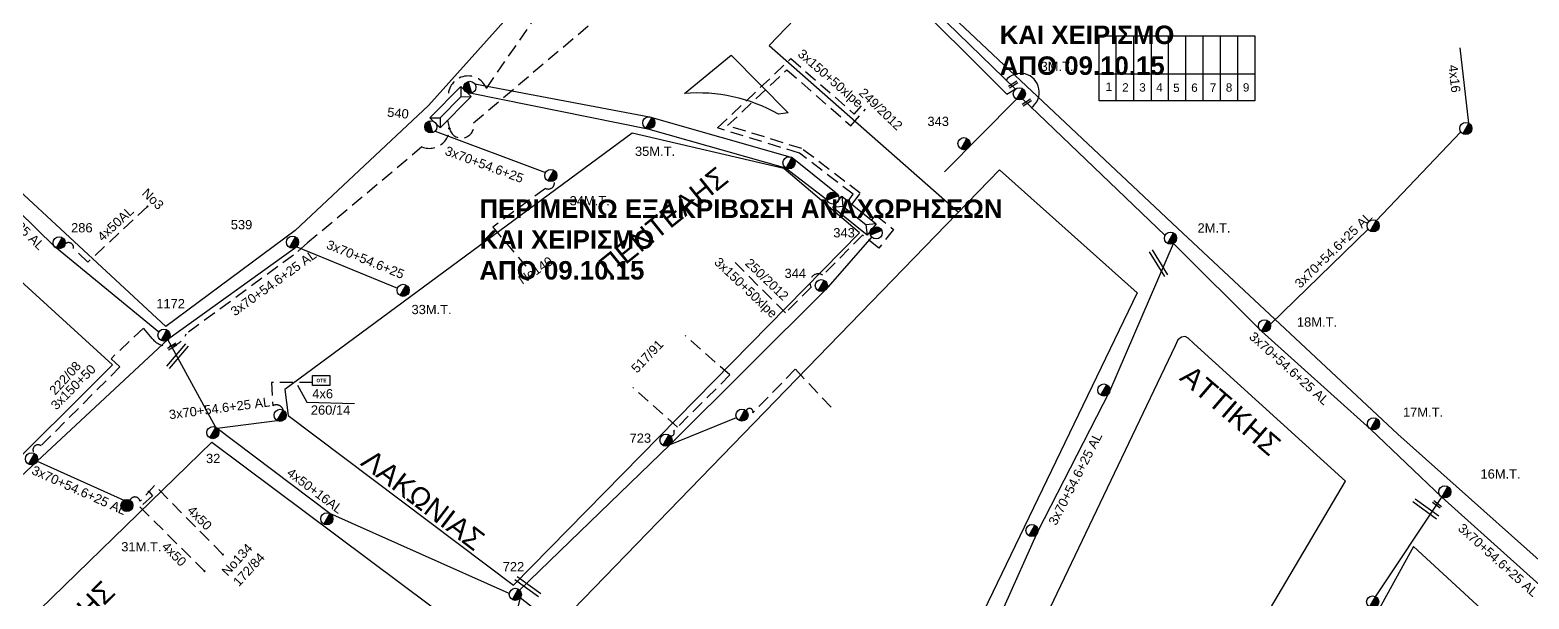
# Model space of a CAD drawing. Header units: millimetres. Extents: x 4998 to 7216, y 1887 to 2914.
# Drawn here: x 6631 to 6923.2, y 2452.7 to 2563.5 of the extents above; entities that cross this region are included whole.
import ezdxf
from ezdxf.enums import TextEntityAlignment as Align

# ---------------------------------------------------------------- set-up
doc = ezdxf.new("R2010")
doc.units = ezdxf.units.MM
doc.linetypes.add('DASHED', pattern=[19.05, 12.7, -6.35])
for name, color, linetype, lineweight in [('3x150+50', 7, 'Continuous', 30), ('3x150+50 XLPE', 7, 'SYN_LINE', 30), ('3x70+54.6+25 AL', 7, 'SYN_LINE', 30), ('4x16', 7, 'Continuous', 30), ('4x50', 7, 'Continuous', 30), ('4x50+16AL', 7, 'Continuous', 30), ('4x50AL', 7, 'Continuous', 30), ('4x6', 7, 'SYN_LINE', 30), ('Υπόβαθρο ΔΕΗ', 7, 'Continuous', 30)]:
    doc.layers.add(name, color=color, linetype=linetype, lineweight=lineweight)
for name, color, linetype in [('3x50+35CU', 7, 'Continuous'), ('Pillar OTE', 7, 'Continuous'), ('text οδών', 7, 'Continuous'), ('text_kalodion', 7, 'Continuous'), ('Άγνωστα', 7, 'Continuous'), ('Επιγραφές - Σχήματα', 7, 'Continuous'), ('Καλώδια ΧΤ   3x150AL+50XLPE', 7, 'DASHED'), ('Καλώδια ΧΤ   4x6CU', 7, 'DASHED'), ('Μηχανική τομή', 7, 'Continuous'), ('Στύλος Ξύλινος', 7, 'Continuous'), ('Στύλος Ξύλινος @ 1', 7, 'Continuous'), ('Στύλος ΦΜ', 7, 'Continuous'), ('Στύλος ΦΜ @ 1', 7, 'Continuous'), ('Συνδέσεις', 7, 'Continuous'), ('Τομή', 7, 'Continuous'), ('ΥΠΟΒΑΘΡΟ ΔΕΗ', 7, 'Continuous'), ('Υποσταθμός εναέριος 2 στύλων', 7, 'Continuous'), ('Υποσταθμός πόλεως', 7, 'Continuous')]:
    doc.layers.add(name, color=color, linetype=linetype)
doc.styles.get("Standard").update_dxf_attribs({"font": 'ARIAL.TTF'})
doc.linetypes.add('SYN_LINE', pattern='A,0.5,-0.0001,["/\\/\\/\\/",Standard,S=0.1,R=0,X=0,Y=-0.05],-0.25', length=0.7501)
doc.dimstyles.new('ISO-25', dxfattribs={"dimtxt": 2.5, "dimasz": 2.5, "dimexe": 1.25, "dimexo": 0.625, "dimtad": 1, "dimtxsty": 'Standard', "dimcen": 2.5, "dimadec": 0, "dimazin": 0, "dimtfac": 1, "dimtmove": 0, "dimatfit": 3, "dimfxl": 1, "dimarcsym": 0})

# ---------------------------------------------------------------- blocks, each defined once
blk = doc.blocks.new('ΥΠΑΡΧΩΝ ΤΣΙΜΕΝΤΕΝΙΟΣ ΣΤΥΛΟΣ')
at = {"layer": 'Στύλος ΦΜ'}
blk.add_hatch(color=7, dxfattribs=at).paths.add_polyline_path([(-1.29, -2.28, 0.574793), (2.62, 0, 0.268822), (1.3, 2.27)])
at = {"layer": 'Στύλος ΦΜ', "color": 7}
blk.add_line((-1.29, -2.28), (1.3, 2.27), dxfattribs=at)
blk.add_circle((0, 0), 2.62, dxfattribs=at)
at = {"layer": 'Στύλος ΦΜ', "flags": 4}
for tag, p in [('ΤΥΠΟΣ', (-4.91, 3.03)), ('ΑΡΙΘΜΟΣ', (-4.68, 8.05))]:
    blk.add_attdef(tag, p, '', height=4, dxfattribs=at)
blk = doc.blocks.new('ΥΠΑΡΧΩΝ ΞΥΛΙΝΟΣ ΣΤΥΛΟΣ')
at = {"layer": 'Στύλος Ξύλινος'}
h = blk.add_hatch(color=7, dxfattribs=at)
h.paths.add_polyline_path([(-2.62, 0, 0.270008), (-1.29, -2.28), (1.3, 2.27, 0.576266)])
h.paths.add_polyline_path([(-1.29, -2.28, 0.574793), (2.62, 0, 0.268822), (1.3, 2.27)])
at = {"layer": 'Στύλος Ξύλινος', "color": 7}
blk.add_line((-1.29, -2.28), (1.3, 2.27), dxfattribs=at)
blk.add_circle((0, 0), 2.62, dxfattribs=at)
at = {"layer": 'Στύλος Ξύλινος', "flags": 4}
for tag, p in [('ΑΡΙΘΜΟΣ', (-4.91, 8.6)), ('ΤΥΠΟΣ', (-4.85, 3.39))]:
    blk.add_attdef(tag, p, '', height=4, dxfattribs=at)
blk = doc.blocks.new('ΤΟΜΗ')
at = {"layer": 'Τομή', "ltscale": 40}
for p, q in [((-5.7, 0), (17.1, 0)), ((-5.7, -2.8), (17.1, -2.8))]:
    blk.add_line(p, q, dxfattribs=at)
blk = doc.blocks.new('_ΣΥΝΔΕΣΗ')
at = {"layer": 'Συνδέσεις', "linetype": 'SYN_LINE', "ltscale": 40}
blk.add_hatch(color=256, dxfattribs=at).paths.add_polyline_path([(0.5, 0, 1), (-0.5, 0, 1)])
at = {"layer": 'Συνδέσεις'}
blk.add_circle((0, 0), 0.5, dxfattribs=at)
blk = doc.blocks.new('ΜΗΧΑΝΙΚΗ ΤΟΜΗ')
at = {"layer": 'Μηχανική τομή', "ltscale": 40}
for p, q in [((-1.9, 0.8), (5.7, 0.8)), ((-1.9, -0.8), (5.7, -0.8))]:
    blk.add_line(p, q, dxfattribs=at)
blk = doc.blocks.new('ΥΠΟΣΤΑΘΜΟΣ ΕΝΑΕΡΙΟΣ ΕΠΙ 2 ΣΤΥΛΩΝ')
at = {"layer": 'Υποσταθμός εναέριος 2 στύλων', "linetype": 'Continuous'}
for points in [[(-11.97, -2.11, 0.574793), (-8.45, -0.07, 0.268822), (-9.64, 1.98)], [(9.68, -2.15, 0.574793), (13.19, -0.1, 0.268822), (12.01, 1.95)]]:
    blk.add_hatch(color=256, dxfattribs=at).paths.add_polyline_path(points)
for p, q in [((-11.97, -2.11), (-9.64, 1.98)), ((9.68, -2.15), (12.01, 1.95))]:
    blk.add_line(p, q, dxfattribs=at)
for centre in [(-10.81, -0.07), (10.84, -0.1)]:
    blk.add_circle(centre, 2.36, dxfattribs=at)
at = {"layer": 'Υποσταθμός πόλεως', "linetype": 'Continuous', "ltscale": 40}
blk.add_lwpolyline([(-8.57, 2.82), (8.57, 2.82), (8.57, -2.82), (-8.57, -2.82)], close=True, dxfattribs=at)
for points in [[(-5.75, 0), (-8.57, 2.82)], [(-8.57, -2.82), (-5.75, 0)], [(-5.75, 0), (5.75, 0)], [(5.75, 0), (8.57, 2.82)], [(8.57, -2.82), (5.75, 0)]]:
    blk.add_lwpolyline(points, dxfattribs=at)
at = {"layer": 'Υποσταθμός εναέριος 2 στύλων', "ltscale": 40, "flags": 1}
for tag, p in [('ΜΕΤΑΣΧΗΜΑΤΙΣΜΟΣ', (14.09, 2.51)), ('ΙΣΧΥΣ', (14.07, -0.28)), ('ΑΡΙΘΜΟΣ', (14.19, -3))]:
    blk.add_attdef(tag, p, '', height=1.8, dxfattribs=at)
blk = doc.blocks.new('PILLAR ΟΤΕ')
at = {"layer": 'Pillar OTE', "ltscale": 40}
blk.add_lwpolyline([(-3.31, 2.02), (3.39, 2.02), (3.39, -1.99), (-3.31, -1.99)], close=True, dxfattribs=at)
at = {"layer": 'Pillar OTE', "insert": (-1.81, 0.71), "char_height": 1.3575, "width": 109.961, "attachment_point": 1}
blk.add_mtext('{\\fArial|b1|i0|c161|p34;OTE}', dxfattribs=at)

msp = doc.modelspace()

# ---------------------------------------------------------------- linework, layer by layer
at = {"layer": '3x150+50', "color": 30, "linetype": 'DASHED', "lineweight": -3, "ltscale": 0.2}
msp.add_lwpolyline([(6712.43, 2545.93, -0.674219), (6707.43, 2540.75), (6685.14, 2522.04), (6682.38, 2519.68), (6661.49, 2504.35, -0.577282), (6654.84, 2503.43), (6653.13, 2505.44), (6646.83, 2499.49), (6648.55, 2497.89), (6633.16, 2482.52, 0.945463), (6631.92, 2481.01, -2.954106)], format="xyb", dxfattribs=at)
at = {"layer": '3x150+50', "color": 27, "linetype": 'DASHED', "lineweight": -3, "ltscale": 0.2}
msp.add_lwpolyline([(6655.32, 2474.79), (6652.47, 2471.71, 0.744834), (6650.51, 2471.91, -17.963671)], format="xyb", dxfattribs=at)
at = {"layer": '3x150+50 XLPE', "linetype": 'DASHED', "lineweight": -3, "ltscale": 0.2}
for points in [[(6790.47, 2530.16), (6791.48, 2531.53), (6780.98, 2539.54), (6765.05, 2544.45), (6779.34, 2557.95), (6791.69, 2547.15), (6793.11, 2548.77)], [(6791.27, 2529.57), (6792.86, 2531.73), (6781.45, 2540.44), (6766.99, 2544.9), (6778.52, 2555.79), (6791.03, 2544.87), (6793.86, 2548.11)]]:
    msp.add_lwpolyline(points, dxfattribs=at)
at = {"layer": '3x50+35CU', "linetype": 'DASHED', "lineweight": -3, "ltscale": 0.2}
msp.add_lwpolyline([(6767.45, 2496.32), (6756.49, 2485.43, -0.78539), (6755.73, 2484.51, -41.908833)], format="xyb", dxfattribs=at)
at = {"layer": '3x70+54.6+25 AL', "color": 6, "linetype": 'SYN_LINE', "lineweight": -3, "ltscale": 20}
for points in [[(6800.77, 2573.78), (6800.36, 2572.08), (6821.44, 2551), (6823.25, 2552.1)], [(6795.08, 2523.22), (6786.15, 2512.95), (6755.81, 2482.76), (6726.46, 2454.39)]]:
    msp.add_lwpolyline(points, dxfattribs=at)
at = {"layer": '3x70+54.6+25 AL', "color": 85, "linetype": 'SYN_LINE', "lineweight": -3, "ltscale": 20}
for points in [[(6823.09, 2551.98), (6800.77, 2573.78)], [(6824.5, 2550.1), (6852.26, 2523.51)], [(6893.41, 2526.38), (6909.92, 2543.66)], [(6872.78, 2506.19), (6891.83, 2524.72)], [(6853.89, 2521.94), (6871.06, 2504.86), (6892.32, 2485.77), (6906.22, 2472.54), (6937.37, 2444.54), (6968.14, 2418.11)]]:
    msp.add_lwpolyline(points, dxfattribs=at)
at = {"layer": '3x70+54.6+25 AL', "color": 7, "linetype": 'SYN_LINE', "lineweight": -3, "ltscale": 20}
for points in [[(6717.07, 2551.23), (6751.46, 2544.3), (6778.27, 2536.69), (6786.36, 2530.51)], [(6717.74, 2553.01), (6751.8, 2546.63), (6779.55, 2538.67), (6788.14, 2531.78)], [(6709.98, 2543.84), (6731.51, 2535.75)], [(6683.01, 2521.31), (6702.67, 2513.25)]]:
    msp.add_lwpolyline(points, dxfattribs=at)
at = {"layer": '3x70+54.6+25 AL', "color": 6, "linetype": 'SYN_LINE', "lineweight": -3, "ltscale": 15}
for points in [[(6823.28, 2550.07), (6809.26, 2535.91)], [(6755.81, 2482.76), (6768.71, 2488.05)]]:
    msp.add_lwpolyline(points, dxfattribs=at)
at = {"layer": '3x70+54.6+25 AL', "color": 30, "linetype": 'SYN_LINE', "lineweight": -3, "ltscale": 20}
msp.add_lwpolyline([(6656.11, 2504.66), (6635.8, 2521.34), (6610.96, 2545.63)], dxfattribs=at)
at = {"layer": '3x70+54.6+25 AL', "color": 27, "linetype": 'SYN_LINE', "lineweight": -3, "ltscale": 20}
for points in [[(6789.83, 2389.98), (6804.68, 2418.82), (6814.37, 2436.48), (6827.49, 2465.85), (6841.5, 2493.19), (6853.89, 2521.94)], [(6683.01, 2521.31), (6657.9, 2503.2), (6632.41, 2479.5), (6596.07, 2445.42)], [(6632.41, 2479.5), (6649.34, 2471.92)]]:
    msp.add_lwpolyline(points, dxfattribs=at)
at = {"layer": '3x70+54.6+25 AL', "color": 5, "linetype": 'SYN_LINE', "lineweight": -3, "ltscale": 8}
msp.add_lwpolyline([(6667.49, 2485.93), (6679.2, 2487.43)], dxfattribs=at)
at = {"layer": '3x70+54.6+25 AL', "color": 1, "linetype": 'SYN_LINE', "lineweight": -3, "ltscale": 20}
msp.add_lwpolyline([(6893.31, 2453.12), (6906.22, 2472.54)], dxfattribs=at)
at = {"layer": '3x70+54.6+25 AL', "color": 5, "linetype": 'SYN_LINE', "lineweight": -3, "ltscale": 20}
msp.add_lwpolyline([(6726.59, 2452.9), (6725.9, 2450.33), (6748.45, 2432.64), (6750.83, 2432.91)], dxfattribs=at)
at = {"layer": '3x70+54.6+25 AL', "color": 62, "linetype": 'SYN_LINE', "lineweight": -3, "ltscale": 20}
msp.add_lwpolyline([(6750.73, 2433.96), (6726.59, 2452.9)], dxfattribs=at)
at = {"layer": '4x16', "color": 85, "linetype": 'SYN_LINE', "lineweight": -3, "ltscale": 17}
msp.add_lwpolyline([(6911.47, 2545.36), (6909.81, 2560.06)], dxfattribs=at)
at = {"layer": '4x50', "color": 6, "linetype": 'DASHED', "lineweight": -3, "ltscale": 0.2}
msp.add_lwpolyline([(6787.18, 2490.03), (6780.19, 2497.43), (6771.92, 2488.92, 1.00913), (6770.63, 2489.33, -1.369397)], format="xyb", dxfattribs=at)
at = {"layer": '4x50', "color": 27, "linetype": 'DASHED', "lineweight": -3, "ltscale": 0.2}
for points in [[(6668.62, 2461.34), (6655.32, 2474.79)], [(6654.2, 2473.58), (6654.89, 2472.78), (6652.45, 2470.61), (6665.04, 2458.08)]]:
    msp.add_lwpolyline(points, dxfattribs=at)
at = {"layer": '4x50+16AL', "color": 5, "linetype": 'Continuous', "lineweight": -3, "ltscale": 0.2}
msp.add_lwpolyline([(6724.45, 2453.76), (6689.46, 2469.32), (6667.25, 2486.11), (6657.9, 2503.2)], dxfattribs=at)
at = {"layer": '4x50AL', "color": 30, "linetype": 'DASHED', "lineweight": -3, "ltscale": 0.2}
msp.add_lwpolyline([(6653.93, 2529.14), (6642.29, 2518.31), (6639.52, 2520.94, 0.708554), (6637.87, 2521.86, 2.811903)], format="xyb", dxfattribs=at)
at = {"layer": '4x6', "color": 5, "linetype": 'DASHED', "lineweight": -3, "ltscale": 0.2}
msp.add_lwpolyline([(6686.09, 2494.86), (6678.09, 2494.86), (6678.37, 2490.31, -0.491319), (6680.37, 2489.48, 3.043922)], format="xyb", dxfattribs=at)
at = {"layer": 'Pillar OTE', "lineweight": -3, "ltscale": 40}
for points in [[(6839.42, 2549.74), (6839.42, 2562.38), (6869.75, 2562.37), (6869.75, 2549.71), (6839.42, 2549.74)], [(6842.75, 2549.73), (6842.75, 2562.38)], [(6846.19, 2549.73), (6846.19, 2562.38)], [(6849.63, 2549.73), (6849.63, 2562.38)], [(6852.92, 2549.72), (6852.92, 2562.38)], [(6856.31, 2549.72), (6856.31, 2562.38)], [(6859.71, 2549.72), (6859.71, 2562.38)], [(6863.04, 2549.71), (6863.04, 2562.37)], [(6866.43, 2549.71), (6866.43, 2562.37)], [(6839.42, 2555.02), (6869.75, 2554.99)]]:
    msp.add_lwpolyline(points, dxfattribs=at)
at = {"layer": 'Καλώδια ΧΤ   3x150AL+50XLPE', "linetype": 'DASHED', "lineweight": -3, "ltscale": 0.2}
for points in [[(6712.58, 2550.09, -0.891683), (6719.99, 2552.16), (6756.29, 2604.78), (6767.28, 2609.81)], [(6733.19, 2534.19, -0.677618), (6731.48, 2532.68), (6721.26, 2525.14), (6727.66, 2517.5)], [(6795.06, 2526.49), (6795.86, 2527.48), (6799.34, 2524.68), (6796.44, 2521.01), (6793.3, 2523.58), (6785.58, 2515.76, 0.815231), (6783.3, 2513.45), (6778.3, 2508.4), (6768.46, 2518.21)]]:
    msp.add_lwpolyline(points, format="xyb", dxfattribs=at)
at = {"layer": 'Καλώδια ΧΤ   3x150AL+50XLPE', "color": 30, "linetype": 'DASHED', "lineweight": -3, "ltscale": 0.2}
msp.add_lwpolyline([(6712.77, 2544.35, 0.997526), (6717.49, 2545.45), (6773.32, 2592.66, 0.466976), (6774.13, 2593.38, 6.166373)], format="xyb", dxfattribs=at)
at = {"layer": 'Καλώδια ΧΤ   4x6CU', "linetype": 'DASHED', "lineweight": -3, "ltscale": 0.2}
for points in [[(6767.45, 2496.32), (6758.72, 2504)], [(6757.23, 2486.17), (6748.5, 2493.85)]]:
    msp.add_lwpolyline(points, dxfattribs=at)
at = {"layer": 'ΥΠΟΒΑΘΡΟ ΔΕΗ', "linetype": 'ByBlock', "lineweight": -3, "ltscale": 0.2}
msp.add_arc((6824.07, 2551.4), 3.68, 305.153, 141.3439, dxfattribs=at)
at = {"layer": 'Υπόβαθρο ΔΕΗ', "color": 7, "lineweight": -3}
for points in [[(6986.97, 2398.11), (6975.48, 2415.39), (6897.64, 2484.81), (6854.69, 2524.92), (6803.37, 2573.25), (6818.16, 2605.35), (6923.06, 2714.75), (6949.78, 2685.94)], [(6682.69, 2524.46), (6708.68, 2548.85), (6727.91, 2570.32), (6745.17, 2591.72), (6755.42, 2605.89)], [(6818.16, 2605.35), (6775.1, 2560.54), (6812.02, 2528.04)], [(6682.69, 2524.46), (6657.53, 2505.79), (6608.37, 2551.22), (6579.95, 2524.66), (6561.02, 2543.5), (6487.18, 2479.27), (6443.27, 2450.84), (6426.21, 2440.03), (6413.95, 2426.28), (6439.41, 2397.09), (6448.81, 2405.68), (6468.65, 2422.81), (6486.72, 2438.65), (6493.84, 2445.45), (6504.81, 2454.64), (6511.36, 2460.47), (6525.8, 2474.04), (6525.8, 2474.04), (6547.06, 2493.88), (6579.95, 2524.66)], [(6684.98, 2491), (6694.3, 2490.78)]]:
    msp.add_lwpolyline(points, dxfattribs=at)
msp.add_lwpolyline([(6758.58, 2551.15), (6767.71, 2558.63), (6778.78, 2547.41), (6776.89, 2547.15, 0.15082), (6758.58, 2551.15, -21.65108)], format="xyb", dxfattribs=at)
for points in [[(6680.71, 2493.47), (6681.36, 2488.45), (6725.29, 2455.39), (6792.72, 2524.03), (6777.97, 2536.52), (6748.41, 2543.43)], [(6792.7, 2401.76), (6735.75, 2447.96), (6735.45, 2448.7), (6735.57, 2449.24), (6736.84, 2450.56), (6820.01, 2536.28), (6846.81, 2512.34), (6794.91, 2404.71), (6794.15, 2403.09), (6793.87, 2402.36), (6793.76, 2402.06), (6793.68, 2401.88), (6793.45, 2401.74), (6793.04, 2401.67), (6792.84, 2401.71)], [(6454.17, 2397.06), (6583.61, 2511.99), (6608.26, 2533.7), (6647.08, 2498.29), (6577.14, 2428.58), (6560.34, 2412.14), (6493.52, 2352.5)], [(6887.45, 2475.63), (6857.86, 2502.48), (6856.77, 2503.52), (6856.18, 2503.83), (6855.44, 2503.71), (6854.78, 2503.17), (6854.23, 2501.99), (6802.59, 2393.9), (6826.71, 2372.84)], [(6584.9, 2403.99), (6666.46, 2483.22), (6715.32, 2446.74), (6660.58, 2396.56), (6622.87, 2362.28), (6609.09, 2373.08), (6602.94, 2377.92)], [(6959.33, 2408.87), (6900.66, 2462.92), (6857.9, 2385.19), (6909.26, 2343.78)]]:
    msp.add_lwpolyline(points, close=True, dxfattribs=at)

# ---------------------------------------------------------------- block references
at = {"layer": 'Pillar OTE', "xscale": 0.5, "yscale": 0.5, "zscale": 0.5}
msp.add_blockref('PILLAR ΟΤΕ', (6687.77, 2495.23), dxfattribs=at)
at = {"layer": 'Μηχανική τομή', "lineweight": -3, "xscale": 0.2499999999999677, "yscale": 0.2499999999999677, "zscale": 0.2499999999999677}
for p, rotation in [((6823.06, 2553.13), 211.7565128435612), ((6825.73, 2549.62), 211.7565128435612), ((6659.16, 2502.07), 211.7565128435612), ((6904.88, 2471.41), 323.3474730402167)]:
    msp.add_blockref('ΜΗΧΑΝΙΚΗ ΤΟΜΗ', p, dxfattribs=dict(at, rotation=rotation))
at = {"layer": 'Στύλος Ξύλινος @ 1', "lineweight": -3, "ltscale": 40}
ref = msp.add_blockref('ΥΠΑΡΧΩΝ ΞΥΛΙΝΟΣ ΣΤΥΛΟΣ', (6649.92, 2470.89), dxfattribs=dict(at, xscale=0.4499999999998517, yscale=0.4499999999998517, zscale=0.4499999999998517))
ref.add_attrib('ΤΥΠΟΣ', '31M.T.', (6648.81, 2461.94), dxfattribs={"layer": 'Στύλος Ξύλινος', "height": 1.8, "flags": 4})
at = {"layer": 'Στύλος ΦΜ @ 1', "lineweight": -3, "ltscale": 40}
ref = msp.add_blockref('ΥΠΑΡΧΩΝ ΤΣΙΜΕΝΤΕΝΙΟΣ ΣΤΥΛΟΣ', (6823.86, 2551.09), dxfattribs=dict(at, xscale=0.4500000000003259, yscale=0.4500000000003259, zscale=0.4500000000003259))
ref.add_attrib('ΤΥΠΟΣ', '3M.T.', (6828, 2555.55), dxfattribs={"layer": 'Στύλος ΦΜ', "height": 1.8, "flags": 4})
ref = msp.add_blockref('ΥΠΑΡΧΩΝ ΤΣΙΜΕΝΤΕΝΙΟΣ ΣΤΥΛΟΣ', (6751.65, 2545.46), dxfattribs=dict(at, xscale=0.4500000000003264, yscale=0.4500000000003264, zscale=0.4500000000003264))
ref.add_attrib('ΤΥΠΟΣ', '35M.T.', (6748.94, 2539), dxfattribs={"layer": 'Στύλος ΦΜ', "height": 1.8, "flags": 4})
ref = msp.add_blockref('ΥΠΑΡΧΩΝ ΤΣΙΜΕΝΤΕΝΙΟΣ ΣΤΥΛΟΣ', (6813.07, 2541.39), dxfattribs=dict(at, xscale=0.4500000000003259, yscale=0.4500000000003259, zscale=0.4500000000003259))
ref.add_attrib('ΤΥΠΟΣ', '343', (6805.94, 2544.82), dxfattribs={"layer": 'Στύλος ΦΜ', "height": 1.8, "flags": 4})
for p, xscale, yscale, zscale in [((6910.89, 2544.33), 0.4499999999997739, 0.4499999999997739, 0.4499999999997739), ((6778.96, 2537.64), 0.4500000000003264, 0.4500000000003264, 0.4500000000003264), ((6892.82, 2525.36), 0.4499999999997739, 0.4499999999997739, 0.4499999999997739), ((6840.34, 2493.38), 0.4499999999997739, 0.4499999999997739, 0.4499999999997739), ((6679.78, 2488.46), 0.4499999999998033, 0.4499999999998033, 0.4499999999998033), ((6769.8, 2488.5), 0.4500000000003259, 0.4500000000003259, 0.4500000000003259), ((6688.88, 2468.3), 0.4499999999998033, 0.4499999999998033, 0.4499999999998033), ((6826.32, 2466.01), 0.4499999999997739, 0.4499999999997739, 0.4499999999997739)]:
    msp.add_blockref('ΥΠΑΡΧΩΝ ΤΣΙΜΕΝΤΕΝΙΟΣ ΣΤΥΛΟΣ', p, dxfattribs=dict(at, xscale=xscale, yscale=yscale, zscale=zscale))
ref = msp.add_blockref('ΥΠΑΡΧΩΝ ΤΣΙΜΕΝΤΕΝΙΟΣ ΣΤΥΛΟΣ', (6732.53, 2535.17), dxfattribs=dict(at, xscale=0.4500000000003259, yscale=0.4500000000003259, zscale=0.4500000000003259))
ref.add_attrib('ΤΥΠΟΣ', '34M.T.', (6736.2, 2529.37), dxfattribs={"layer": 'Στύλος ΦΜ', "height": 1.8, "flags": 4})
ref = msp.add_blockref('ΥΠΑΡΧΩΝ ΤΣΙΜΕΝΤΕΝΙΟΣ ΣΤΥΛΟΣ', (6636.71, 2522.08), dxfattribs=dict(at, xscale=0.4500000000003739, yscale=0.4500000000003739, zscale=0.4500000000003739))
ref.add_attrib('ΤΥΠΟΣ', '286', (6639.03, 2524.1), dxfattribs={"layer": 'Στύλος ΦΜ', "height": 1.8, "flags": 4})
ref = msp.add_blockref('ΥΠΑΡΧΩΝ ΤΣΙΜΕΝΤΕΝΙΟΣ ΣΤΥΛΟΣ', (6682.2, 2522.18), dxfattribs=dict(at, xscale=0.4500000000003471, yscale=0.4500000000003471, zscale=0.4500000000003471))
ref.add_attrib('ΤΥΠΟΣ', '539', (6670.16, 2524.7), dxfattribs={"layer": 'Στύλος ΦΜ', "height": 1.8, "flags": 4})
ref = msp.add_blockref('ΥΠΑΡΧΩΝ ΤΣΙΜΕΝΤΕΝΙΟΣ ΣΤΥΛΟΣ', (6853.31, 2522.97), dxfattribs=dict(at, xscale=0.4499999999997739, yscale=0.4499999999997739, zscale=0.4499999999997739))
ref.add_attrib('ΤΥΠΟΣ', '2M.T.', (6858.59, 2524.07), dxfattribs={"layer": 'Στύλος ΦΜ', "height": 1.8, "flags": 4})
ref = msp.add_blockref('ΥΠΑΡΧΩΝ ΤΣΙΜΕΝΤΕΝΙΟΣ ΣΤΥΛΟΣ', (6785.26, 2513.73), dxfattribs=dict(at, xscale=0.4500000000003259, yscale=0.4500000000003259, zscale=0.4500000000003259))
ref.add_attrib('ΤΥΠΟΣ', '344', (6778.09, 2515.22), dxfattribs={"layer": 'Στύλος ΦΜ', "height": 1.8, "flags": 4})
ref = msp.add_blockref('ΥΠΑΡΧΩΝ ΤΣΙΜΕΝΤΕΝΙΟΣ ΣΤΥΛΟΣ', (6703.76, 2512.81), dxfattribs=dict(at, xscale=0.4500000000003259, yscale=0.4500000000003259, zscale=0.4500000000003259))
ref.add_attrib('ΤΥΠΟΣ', '33M.T.', (6705.39, 2508.17), dxfattribs={"layer": 'Στύλος ΦΜ', "height": 1.8, "flags": 4})
ref = msp.add_blockref('ΥΠΑΡΧΩΝ ΤΣΙΜΕΝΤΕΝΙΟΣ ΣΤΥΛΟΣ', (6657.14, 2504.09), dxfattribs=dict(at, xscale=0.4500000000003471, yscale=0.4500000000003471, zscale=0.4500000000003471))
ref.add_attrib('ΤΥΠΟΣ', '1172', (6655.64, 2509.32), dxfattribs={"layer": 'Στύλος ΦΜ', "height": 1.8, "flags": 4})
ref = msp.add_blockref('ΥΠΑΡΧΩΝ ΤΣΙΜΕΝΤΕΝΙΟΣ ΣΤΥΛΟΣ', (6871.65, 2505.89), dxfattribs=dict(at, xscale=0.4499999999997739, yscale=0.4499999999997739, zscale=0.4499999999997739))
ref.add_attrib('ΤΥΠΟΣ', '18M.T.', (6877.96, 2505.73), dxfattribs={"layer": 'Στύλος ΦΜ', "height": 1.8, "flags": 4})
ref = msp.add_blockref('ΥΠΑΡΧΩΝ ΤΣΙΜΕΝΤΕΝΙΟΣ ΣΤΥΛΟΣ', (6892.9, 2486.79), dxfattribs=dict(at, xscale=0.4499999999997739, yscale=0.4499999999997739, zscale=0.4499999999997739))
ref.add_attrib('ΤΥΠΟΣ', '17M.T.', (6898.63, 2488.17), dxfattribs={"layer": 'Στύλος ΦΜ', "height": 1.8, "flags": 4})
ref = msp.add_blockref('ΥΠΑΡΧΩΝ ΤΣΙΜΕΝΤΕΝΙΟΣ ΣΤΥΛΟΣ', (6666.66, 2485.08), dxfattribs=dict(at, xscale=0.4499999999998033, yscale=0.4499999999998033, zscale=0.4499999999998033))
ref.add_attrib('ΤΥΠΟΣ', '32', (6665.33, 2479.15), dxfattribs={"layer": 'Στύλος ΦΜ', "height": 1.8, "rotation": 360, "flags": 4})
ref = msp.add_blockref('ΥΠΑΡΧΩΝ ΤΣΙΜΕΝΤΕΝΙΟΣ ΣΤΥΛΟΣ', (6754.98, 2483.6), dxfattribs=dict(at, xscale=0.4500000000003259, yscale=0.4500000000003259, zscale=0.4500000000003259))
ref.add_attrib('ΤΥΠΟΣ', '723', (6747.89, 2483.11), dxfattribs={"layer": 'Στύλος ΦΜ', "height": 1.8, "flags": 4})
ref = msp.add_blockref('ΥΠΑΡΧΩΝ ΤΣΙΜΕΝΤΕΝΙΟΣ ΣΤΥΛΟΣ', (6631.33, 2479.98), dxfattribs=dict(at, xscale=0.4500000000003471, yscale=0.4500000000003471, zscale=0.4500000000003471))
ref.add_attrib('ΤΥΠΟΣ', '538', (6620.97, 2480.18), dxfattribs={"layer": 'Στύλος ΦΜ', "height": 1.8, "flags": 4})
ref = msp.add_blockref('ΥΠΑΡΧΩΝ ΤΣΙΜΕΝΤΕΝΙΟΣ ΣΤΥΛΟΣ', (6906.8, 2473.56), dxfattribs=dict(at, xscale=0.4499999999997739, yscale=0.4499999999997739, zscale=0.4499999999997739))
ref.add_attrib('ΤΥΠΟΣ', '16M.T.', (6913.74, 2476.14), dxfattribs={"layer": 'Στύλος ΦΜ', "height": 1.8, "flags": 4})
ref = msp.add_blockref('ΥΠΑΡΧΩΝ ΤΣΙΜΕΝΤΕΝΙΟΣ ΣΤΥΛΟΣ', (6725.62, 2453.57), dxfattribs=dict(at, xscale=0.4499999999998033, yscale=0.4499999999998033, zscale=0.4499999999998033))
ref.add_attrib('ΤΥΠΟΣ', '722', (6723.16, 2458.07), dxfattribs={"layer": 'Στύλος ΦΜ', "height": 1.8, "rotation": 360, "flags": 4})
ref = msp.add_blockref('ΥΠΑΡΧΩΝ ΤΣΙΜΕΝΤΕΝΙΟΣ ΣΤΥΛΟΣ', (6892.72, 2452.1), dxfattribs=dict(at, xscale=0.4499999999998592, yscale=0.4499999999998592, zscale=0.4499999999998592))
ref.add_attrib('ΤΥΠΟΣ', '757', (6896.83, 2449.1), dxfattribs={"layer": 'Στύλος ΦΜ', "height": 1.8, "rotation": 360, "flags": 4})
at = {"layer": 'Συνδέσεις', "lineweight": -3, "xscale": 0.25, "yscale": 0.25, "zscale": 0.25}
for p in [(6712.77, 2544.35), (6653.93, 2529.15), (6654.2, 2473.58), (6668.62, 2461.34), (6665.04, 2458.09)]:
    msp.add_blockref('_ΣΥΝΔΕΣΗ', p, dxfattribs=at)
at = {"layer": 'Τομή', "lineweight": -3, "xscale": 0.2499999999999995, "yscale": 0.2499999999999995, "zscale": 0.2499999999999995}
for p, rotation in [((6850.52, 2519.49), 301.6812304536383), ((6658.61, 2499.14), 49.20417407747226), ((6902.14, 2471.37), 324.0925577874149), ((6727.11, 2456.23), 324.0925577874149)]:
    msp.add_blockref('ΤΟΜΗ', p, dxfattribs=dict(at, rotation=rotation))
at = {"layer": 'Υποσταθμός εναέριος 2 στύλων', "lineweight": -3, "xscale": 0.5000000000000655, "yscale": 0.5000000000000655, "zscale": 0.5000000000000655}
for p, rotation in [((6712.99, 2548.49), 225.3682036983539), ((6791.71, 2527.36), 141.3765160398941)]:
    msp.add_blockref('ΥΠΟΣΤΑΘΜΟΣ ΕΝΑΕΡΙΟΣ ΕΠΙ 2 ΣΤΥΛΩΝ', p, dxfattribs=dict(at, rotation=rotation))

# ---------------------------------------------------------------- texts
at = {"color": 1, "ltscale": 30, "char_height": 3.6, "width": 121.2945, "attachment_point": 1}
for insert in [(6820.04, 2570.39), (6718.63, 2530.51)]:
    msp.add_mtext('{\\fArial|b1|i0|c161|p34;ΠΕΡΙΜΕΝΩ ΕΞΑΚΡΙΒΩΣΗ ΑΝΑΧΩΡΗΣΕΩΝ \\PΚΑΙ ΧΕΙΡΙΣΜΟ   \\PΑΠΟ 09.10.15}', dxfattribs=dict(at, insert=insert))
at = {"lineweight": -3, "ltscale": 30, "char_height": 1.63, "width": 11.2573, "attachment_point": 1}
for s, insert in [('1', (6840.67, 2553.3)), ('2', (6843.9, 2553.16)), ('3', (6847.23, 2553.16)), ('4', (6850.54, 2553.16)), ('5', (6853.84, 2553.08)), ('6', (6857.36, 2553.11)), ('7', (6860.99, 2553.11)), ('8', (6864.1, 2553.14)), ('9', (6867.43, 2553.16))]:
    msp.add_mtext(s, dxfattribs=dict(at, insert=insert))
at = {"layer": 'text οδών', "lineweight": -3}
for s, rotation, p in [('ΛΑΚΩΝΙΑΣ', 322.6922, (6707.65, 2471.97)), ('ΠΕΝΤΕΛΗΣ', 44.1691, (6635.7, 2444.62))]:
    msp.add_text(s, height=4, rotation=rotation, dxfattribs=at).set_placement(p, align=Align.MIDDLE_CENTER)
at = {"layer": 'text οδών', "lineweight": -3, "ltscale": 40, "char_height": 2, "width": 13.6816, "attachment_point": 1}
for s, insert, rotation in [('{\\H2x;ΠENTEΛHΣ\\fMS Shell Dlg|b0|i0|c0|p0;\\H0.35416x;\\P} ', (6741.43, 2518.27), 38.8485), ('{\\H2x;ΑΤΤΙΚΗΣ} ', (6857.51, 2498.53), 319.3874)]:
    msp.add_mtext(s, dxfattribs=dict(at, insert=insert, rotation=rotation))
at = {"layer": 'text_kalodion', "linetype": 'Continuous', "lineweight": -3, "ltscale": 0.2}
for s, rotation, p in [('3x150+50xlpe', 319, (6787.04, 2554.14)), ('4x16', 276.4506, (6908.68, 2554.05)), ('540', 354.4225, (6702.76, 2547.34)), ('3x70+54.6+25 ', 339.6283, (6719.92, 2537.2)), ('3x70+54.6+25 AL', 315.6461, (6626.32, 2528.09)), ('4x50AL', 42.9402, (6647.68, 2525.79)), ('3x70+54.6+25 AL', 44.2005, (6885.08, 2520.66)), ('3x70+54.6+25 ', 337.8935, (6696.74, 2518.71)), ('3x70+54.6+25 AL', 35.8208, (6678.48, 2514.25)), ('3x150+50xlpe', 316.4409, (6770.56, 2513.34)), ('3x70+54.6+25 AL', 318.0645, (6876.47, 2497.59)), ('3x150+50', 45.2824, (6639.45, 2493.96)), ('3x70+54.6+25 AL', 7.3223, (6667.97, 2489.84)), ('3x70+54.6+25 AL', 62.8662, (6834.76, 2476.09)), ('3x70+54.6+25 AL', 335.8919, (6640.6, 2473.86)), ('4x50+16AL', 322.9256, (6686.56, 2473.77)), ('4x50', 314.6884, (6664.1, 2468.47)), ('3x70+54.6+25 AL', 318.0484, (6917.19, 2460.25)), ('4x50', 315.1688, (6659.13, 2461.42))]:
    msp.add_text(s, height=1.8, rotation=rotation, dxfattribs=at).set_placement(p, align=Align.MIDDLE_CENTER)
at = {"layer": 'Άγνωστα', "color": 7, "lineweight": -3}
msp.add_text('4x6', height=1.8, rotation=359.799, dxfattribs=at).set_placement((6688.07, 2492.67), align=Align.MIDDLE_CENTER)
at = {"layer": 'Άγνωστα', "color": 7, "lineweight": -3, "char_height": 1.8, "width": 4.55191440096314e-14, "attachment_point": 1}
for s, insert, rotation in [('249/2012', (6793.7, 2552.39), 316.2411), ('No3', (6653.95, 2532.85), 316.2411), ('No140', (6725.98, 2515.37), 33.9702), ('250/2012', (6771.5, 2519.21), 316.2411), ('517/91', (6748.02, 2497.8), 46.3608), ('222/08', (6634.61, 2493.49), 47.5644), ('260/14', (6685.77, 2490.39), 359.799), ('No134\\P172/84', (6668.21, 2458.21), 47.5644)]:
    msp.add_mtext(s, dxfattribs=dict(at, insert=insert, rotation=rotation))
at = {"layer": 'Άγνωστα', "color": 7, "lineweight": -3, "insert": (6787.6, 2524.92), "char_height": 1.8, "width": 4.55191440096314e-14, "attachment_point": 1}
msp.add_mtext('343', dxfattribs=at)

# ---------------------------------------------------------------- leaders
at = {"layer": 'Επιγραφές - Σχήματα', "ltscale": 40}
msp.add_leader([(6683.19, 2494.34), (6684.98, 2491)], dimstyle='ISO-25', override={"dimasz": 1, "dimtad": 0}, dxfattribs=at)

doc.saveas('drawing.dxf')
